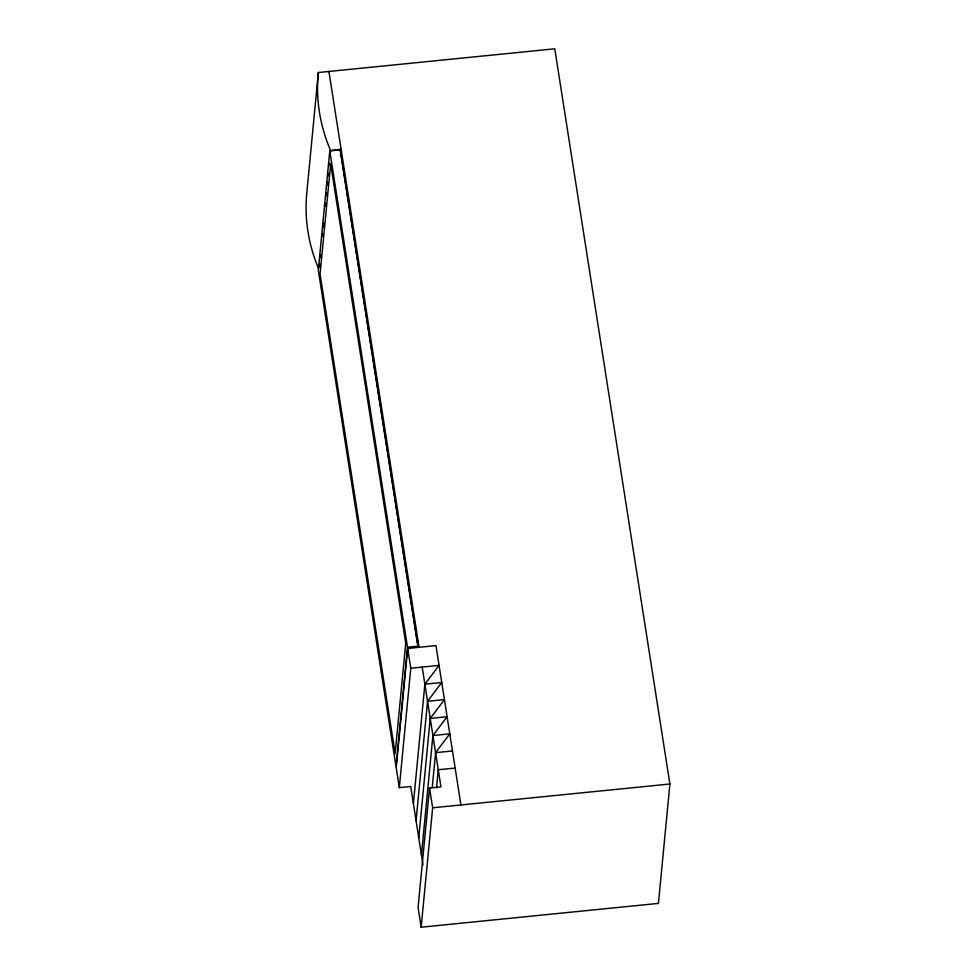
<?xml version="1.0" encoding="UTF-8"?>
<svg xmlns="http://www.w3.org/2000/svg" width="976" height="976" viewBox="0 0 976 976"><rect width="100%" height="100%" fill="white"/><g stroke="black" fill="none" stroke-linecap="round" stroke-linejoin="round"><path stroke-width="1.46" d="M422.181 667.084L440.945 786.876L429.55 788.022L418.082 907.424L421.168 927.2L658.434 903.398L669.902 784.009L554.771 48.8L318.359 72.517L306.891 191.906A196.481 172.74 5.5 0 0 318.566 268.62M329.778 150.926L318.31 270.328L396.024 766.611L407.492 647.222L329.778 150.926L340.331 149.865L418.057 646.161L407.492 647.222M319.384 266.851L319.677 263.825M320.262 257.774L320.543 254.748M322.287 236.619L322.58 233.593M323.166 227.554L323.593 223.016M325.191 206.387L325.484 203.362M326.216 195.81L326.496 192.784M327.228 185.233L327.521 182.207M328.095 176.156L328.387 173.142M329.119 165.578L329.4 162.565M330.132 155.001L330.571 150.463A196.481 172.74 5.5 0 1 318.359 72.517M340.539 155.452L341.124 149.413L330.571 150.463M460.928 804.968L435.979 645.612L407.687 648.442L396.219 767.844L399.318 787.62L410.713 786.485L422.998 864.919M399.318 787.62L410.786 668.218L407.687 648.442M413.397 803.59L424.865 684.2L439.078 665.388L410.786 668.218M416.069 820.706L427.549 701.305L441.75 682.505L424.865 684.2M418.753 837.823L430.221 718.421L444.434 699.609L427.549 701.305M421.437 854.939L432.905 735.538L447.118 716.726L430.221 718.421M432.246 787.412L435.589 752.655L449.79 733.842L432.905 735.538M421.168 927.2L432.649 807.799L429.55 788.022M436.528 787.9L438.261 769.759L455.158 768.075M417.289 641.305L418.131 641.22M435.589 752.655L452.474 750.959M432.649 807.799L669.902 784.009M328.912 71.455L419.082 647.295M340.063 149.169L417.996 646.844M330.669 163.956L320.067 274.195L395.146 753.582L405.735 643.355L330.669 163.956"/></g></svg>
